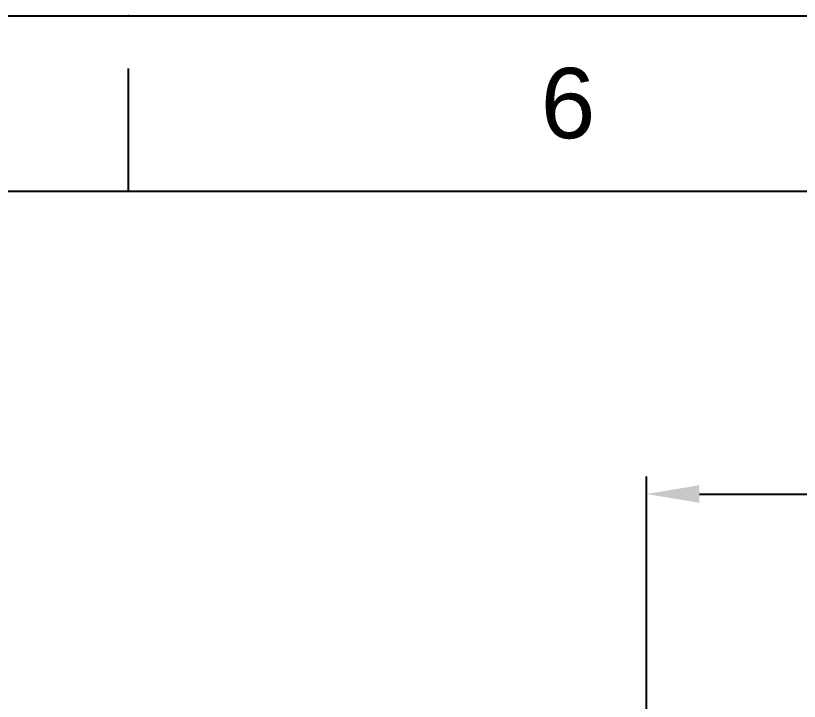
# Model space of a CAD drawing. Header units: millimetres. Extents: x 1301 to 1721, y -207 to 90.
# Drawn here: x 1554.26 to 1598.85, y 51.34 to 90.34 of the extents above; entities that cross this region are included whole.
import ezdxf

# ---------------------------------------------------------------- set-up
doc = ezdxf.new("R2010")
doc.units = ezdxf.units.MM
doc.layers.add('DIM', color=5, linetype='Continuous')
doc.layers.add('FORM', color=7, linetype='Continuous')
doc.styles.get("Standard").update_dxf_attribs({"font": 'arial.ttf'})
doc.dimstyles.new('사본 Standard', dxfattribs={"dimtxt": 2.5, "dimasz": 3, "dimexe": 1, "dimexo": 1, "dimgap": 0.9, "dimtad": 1, "dimdec": 1, "dimdsep": 46, "dimtxsty": 'Standard', "dimcen": 0.09, "dimclrd": 3, "dimclre": 3, "dimclrt": 2, "dimadec": 0, "dimazin": 0, "dimtfac": 1, "dimtdec": 1, "dimtmove": 0, "dimatfit": 3, "dimfxl": 1.25, "dimtolj": 1, "dimtzin": 0, "dimarcsym": 1})

# ---------------------------------------------------------------- blocks, each defined once
blk = doc.blocks.new('*D36')
at = {"layer": 'Defpoints', "color": 0, "transparency": 16777216}
for p in [(1669.566, 63.127), (1590.16, 39.119), (1669.566, 39.092)]:
    blk.add_point(p, dxfattribs=at)
at = {"layer": 'DIM', "linetype": 'ByBlock', "lineweight": -2, "transparency": 16777216}
for p, q in [((1590.16, 40.119), (1590.16, 64.127)), ((1669.566, 40.092), (1669.566, 64.127)), ((1593.16, 63.127), (1666.566, 63.127))]:
    blk.add_line(p, q, dxfattribs=at)
at = {"layer": 'DIM', "transparency": 16777216}
for points in [[(1593.16, 63.627), (1593.16, 62.627), (1590.16, 63.127)], [(1666.566, 63.627), (1666.566, 62.627), (1669.566, 63.127)]]:
    blk.add_solid(points, dxfattribs=at)
at = {"layer": 'DIM', "transparency": 16777216, "insert": (1629.863, 66.16), "char_height": 3, "attachment_point": 5}
blk.add_mtext('\\A1;238.2', dxfattribs=at)

msp = doc.modelspace()

# ---------------------------------------------------------------- linework, layer by layer
at = {"layer": 'FORM'}
for p, q in [((1560.688, 80.336), (1560.688, 87.336)), ((1710.688, 80.336), (1310.688, 80.336))]:
    msp.add_line(p, q, dxfattribs=at)
at = {"layer": 'FORM', "color": 7, "linetype": 'Continuous'}
msp.add_lwpolyline([(1300.688, 90.336), (1720.688, 90.336), (1720.688, -206.664), (1300.688, -206.664)], close=True, dxfattribs=at)
at = {"layer": 'FORM'}
msp.add_point((1560.688, 90.336), dxfattribs=at)

# ---------------------------------------------------------------- texts
at = {"layer": 'FORM', "insert": (1585.688, 85.336), "char_height": 4, "attachment_point": 5}
msp.add_mtext_dynamic_manual_height_columns('6', width=50, gutter_width=12.5, heights=[0], dxfattribs=at)

# ---------------------------------------------------------------- dimensions: what is measured, and where the dimension line sits
at = {"layer": 'DIM'}
dim = msp.add_linear_dim(base=(1669.566, 63.127), p1=(1590.16, 39.119), p2=(1669.566, 39.092), text='238.2', dimstyle='사본 Standard', override={"dimtxt": 3, "dimgap": 1.5, "dimcen": 0, "dimclrd": 256, "dimclre": 256, "dimclrt": 256, "dimtofl": 0}, dxfattribs=at)
dim.commit()
dim.dimension.update_dxf_attribs({"geometry": '*D36', "text_midpoint": (1629.863, 66.16)})

doc.saveas('drawing.dxf')
